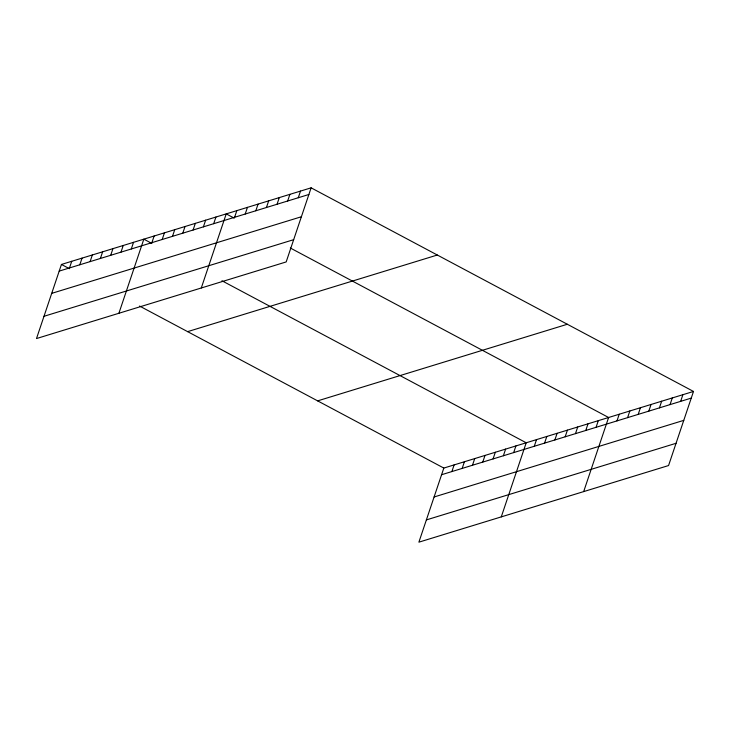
<?xml version="1.0" encoding="UTF-8"?>
<svg xmlns="http://www.w3.org/2000/svg" width="730" height="730" viewBox="0 0 730 730"><rect width="100%" height="100%" fill="white"/><g stroke="black" fill="none" stroke-linecap="round" stroke-linejoin="round"><path stroke-width="1.09" d="M311.117 187.829L61.439 264.452L36.5 338.556L286.178 261.933L311.117 187.829L693.5 391.444L668.561 465.548L418.883 542.171L443.822 468.067L693.5 391.444M69.496 267.946L71.741 261.285M79.798 264.789L82.034 258.128M90.091 261.623L92.336 254.962M100.393 258.466L102.638 251.804M110.695 255.308L112.94 248.647M120.997 252.142L123.233 245.481M131.29 248.985L133.535 242.323M118.899 313.27L143.837 239.166L151.849 243.428M151.895 242.661L154.13 236M162.188 239.504L164.432 232.843M172.49 236.347L174.735 229.685M182.792 233.18L185.028 226.519M193.085 230.023L195.33 223.362M203.387 226.866L205.632 220.204M213.689 223.699L215.934 217.038M201.288 287.985L226.227 213.881L234.239 218.151M234.595 217.285L236.839 210.623M245.207 214.027L247.452 207.366M255.819 210.769L258.064 204.117M266.432 207.521L268.676 200.859M277.044 204.263L279.289 197.602M287.656 201.005L289.901 194.344M298.269 197.748L300.514 191.087M451.879 471.562L454.115 464.901M462.172 468.405L464.417 461.743M472.474 465.247L474.719 458.586M482.776 462.081L485.012 455.42M493.069 458.924L495.314 452.262M503.371 455.757L505.616 449.105M513.674 452.6L515.909 445.939M501.273 516.886L526.211 442.781L221.947 280.758M534.269 446.276L536.514 439.624M544.571 443.119L546.816 436.458M554.873 439.962L557.109 433.301M565.166 436.796L567.411 430.143M575.468 433.638L577.713 426.977M585.77 430.481L588.006 423.82M596.063 427.315L598.308 420.662M583.671 491.6L608.61 417.496L290.321 248.008M616.978 420.9L619.222 414.238M627.59 417.642L629.835 410.99M638.202 414.394L640.438 407.732M648.815 411.136L651.051 404.475M659.427 407.878L661.663 401.217M670.04 404.621L672.275 397.959M680.643 401.363L682.888 394.702M59.194 271.104L308.881 194.49M51.711 293.36L301.39 216.746M43.992 316.291L293.67 239.677M187.628 331.639L437.306 255.026M317.632 400.87L567.32 324.257M441.577 474.728L691.255 398.105M434.085 496.984L683.773 420.361M426.366 519.915L676.053 443.293M61.439 264.452L69.45 268.713M139.558 306.043L443.822 468.067"/></g></svg>
